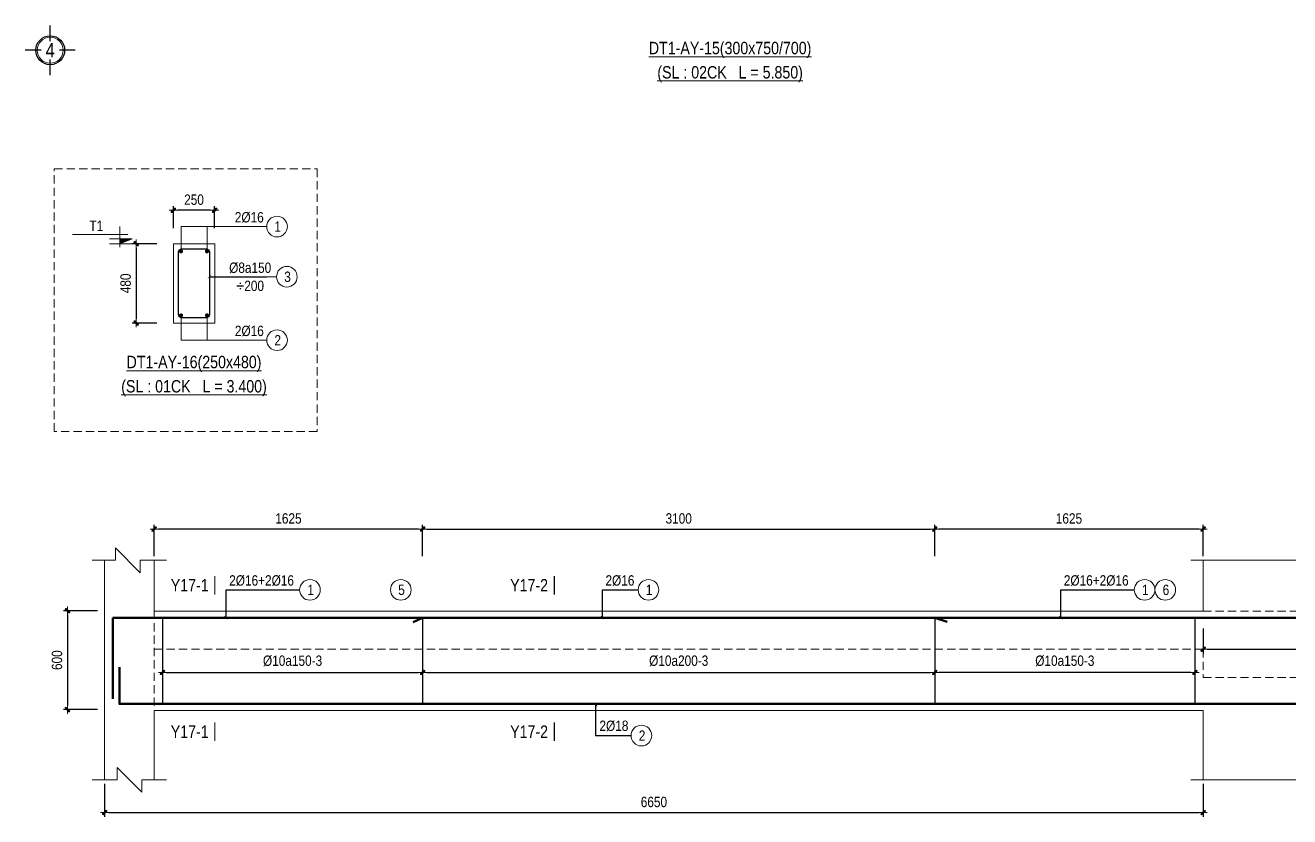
# Model space of a CAD drawing. Header units: millimetres. Extents: x 397144 to 8960116, y 345581 to 674207.
# Drawn here: x 5063715 to 5071370, y 651944 to 656732 of the extents above; entities that cross this region are included whole.
import ezdxf
from ezdxf.enums import TextEntityAlignment as Align

# ---------------------------------------------------------------- set-up
doc = ezdxf.new("R2010")
doc.units = ezdxf.units.MM
doc.header["$PDSIZE"] = -10
doc.linetypes.add('HIDDEN', pattern=[0.375, 0.25, -0.125])
doc.layers.get('0').update_dxf_attribs({"linetype": 'CONTINUOUS'})
doc.layers.get('Defpoints').update_dxf_attribs({"color": 12, "linetype": 'CONTINUOUS'})
for name, color, linetype, lineweight in [('2', 2, 'CONTINUOUS', 20), ('CDAI', 8, 'CONTINUOUS', 30), ('CTHEP', 2, 'CONTINUOUS', 50), ('DBAO', 3, 'CONTINUOUS', 20), ('DGIONG', 4, 'CONTINUOUS', 13), ('KTH', 150, 'CONTINUOUS', 5), ('Net khuat', 8, 'HIDDEN', 13), ('STICK', 1, 'CONTINUOUS', 9), ('TEXT', 7, 'CONTINUOUS', 15)]:
    doc.layers.add(name, color=color, linetype=linetype, lineweight=lineweight)
doc.layers.add('8', color=8, linetype='CONTINUOUS')
doc.layers.add('HATCH', color=7, linetype='CONTINUOUS', lineweight=5, true_color=0x2491ff)
doc.styles.add('HELVECONDENSE', font='VHELVCN_0.TTF')
doc.styles.add('Star-HelCon', font='VHELVCN_0.TTF')
doc.styles.add('TTP-HelCon', font='VHELVCN_0.TTF')
doc.styles.add('VNI-HELVE-CONDENSE', font='VHELVCN_0.TTF')
doc.dimstyles.new('kc-25', dxfattribs={"dimtxt": 62.5, "dimasz": 20, "dimexe": 20, "dimexo": 50, "dimgap": 25, "dimtad": 3, "dimdec": 0, "dimzin": 0, "dimdsep": 46, "dimtxsty": 'VNI-HELVE-CONDENSE', "dimblk": 'DIM', "dimcen": 2.5, "dimclrd": 256, "dimclre": 154, "dimclrt": 7, "dimaunit": 1, "dimadec": 0, "dimazin": 0, "dimtfac": 1, "dimtdec": 0, "dimtix": 1, "dimtmove": 0, "dimatfit": 3, "dimldrblk": 'DOT', "dimfxl": 1, "dimtolj": 1, "dimtzin": 0, "dimarcsym": 0})
doc.dimstyles.new('TTP-25', dxfattribs={"dimscale": 25, "dimtxt": 2.5, "dimasz": 1, "dimexe": 1, "dimexo": 1, "dimgap": 0.09, "dimtad": 0, "dimdec": 4, "dimrnd": 5, "dimzin": 9, "dimdsep": 46, "dimtxsty": 'TTP-HelCon', "dimblk": 'Stick1', "dimcen": 0.09, "dimdle": 1.5, "dimclrd": 256, "dimclre": 256, "dimclrt": 7, "dimadec": 0, "dimazin": 0, "dimtfac": 1, "dimtdec": 4, "dimtmove": 0, "dimatfit": 3, "dimldrblk": '_ArchTick1', "dimfxl": 1, "dimtvp": 1, "dimtolj": 1, "dimtzin": 0, "dimarcsym": 0})

# ---------------------------------------------------------------- blocks, each defined once
blk = doc.blocks.new('Stick1')
at = {"layer": 'STICK'}
h = blk.add_hatch(color=256, dxfattribs=at)
edge = h.paths.add_edge_path()
edge.add_line((0.3, 0.5), (-0.5, -0.3))
edge.add_arc((-0.4, -0.4), 0.141, 135, 315)
edge.add_line((-0.3, -0.5), (0.5, 0.3))
edge.add_arc((0.4, 0.4), 0.141, 315, 495)
blk.add_line((1, 0), (-1, 0), dxfattribs=at)
blk.add_lwpolyline([(0.3, 0.5), (-0.5, -0.3, 1), (-0.3, -0.5), (0.5, 0.3, 1), (0.3, 0.5, 1)], format="xyb", dxfattribs=at)
blk = doc.blocks.new('*D181')
at = {"layer": 'Defpoints', "color": 0, "transparency": 16777216}
for p in [(5064496, 653684.3), (5064496, 653495.3), (5066121, 653495.3)]:
    blk.add_point(p, dxfattribs=at)
at = {"layer": 'KTH', "lineweight": -2, "transparency": 16777216}
for p, q in [((5064496, 653520.3), (5064496, 653709.3)), ((5066121, 653520.3), (5066121, 653709.3)), ((5066096, 653684.3), (5064521, 653684.3))]:
    blk.add_line(p, q, dxfattribs=at)
at = {"layer": 'KTH', "lineweight": -2, "transparency": 16777216, "xscale": 25, "yscale": 25, "zscale": 25, "rotation": 180}
blk.add_blockref('Stick1', (5064496, 653684.3), dxfattribs=at)
at = {"layer": 'KTH', "lineweight": -2, "transparency": 16777216, "xscale": 25, "yscale": 25, "zscale": 25}
blk.add_blockref('Stick1', (5066121, 653684.3), dxfattribs=at)
at = {"layer": 'KTH', "color": 7, "transparency": 16777216, "insert": (5065308.5, 653748.1), "char_height": 62.5, "attachment_point": 5, "style": 'TTP-HelCon'}
blk.add_mtext('\\A1;1625', dxfattribs=at)
blk = doc.blocks.new('_ArchTick1')
at = {"color": 0, "const_width": 3.81}
blk.add_lwpolyline([(-12.7, -12.7), (12.7, 12.7)], dxfattribs=at)
blk = doc.blocks.new('*D182')
at = {"layer": 'Defpoints', "color": 0, "transparency": 16777216}
for p in [(5064546, 652956.9), (5066121, 652956.9), (5066121, 652816.9)]:
    blk.add_point(p, dxfattribs=at)
at = {"layer": 'KTH', "lineweight": -2, "transparency": 16777216}
for p, q in [((5064546, 652931.9), (5064546, 652791.9)), ((5066121, 652931.9), (5066121, 652791.9)), ((5064571, 652816.9), (5066096, 652816.9))]:
    blk.add_line(p, q, dxfattribs=at)
at = {"layer": 'KTH', "lineweight": -2, "transparency": 16777216, "xscale": 25, "yscale": 25, "zscale": 25, "rotation": 180}
blk.add_blockref('Stick1', (5064546, 652816.9), dxfattribs=at)
at = {"layer": 'KTH', "lineweight": -2, "transparency": 16777216, "xscale": 25, "yscale": 25, "zscale": 25}
blk.add_blockref('Stick1', (5066121, 652816.9), dxfattribs=at)
at = {"layer": 'KTH', "color": 7, "transparency": 16777216, "insert": (5065333.5, 652886.8), "char_height": 62.5, "attachment_point": 5, "style": 'TTP-HelCon'}
blk.add_mtext('\\A1;Þ10a150-3', dxfattribs=at)
blk = doc.blocks.new('*D183')
at = {"layer": 'Defpoints', "color": 0, "transparency": 16777216}
for p in [(5069221, 652956.9), (5070796, 652956.9), (5069221, 652816.9)]:
    blk.add_point(p, dxfattribs=at)
at = {"layer": 'KTH', "lineweight": -2, "transparency": 16777216}
for p, q in [((5069221, 652931.9), (5069221, 652791.9)), ((5070796, 652931.9), (5070796, 652791.9)), ((5070771, 652816.9), (5069246, 652816.9))]:
    blk.add_line(p, q, dxfattribs=at)
at = {"layer": 'KTH', "lineweight": -2, "transparency": 16777216, "xscale": 25, "yscale": 25, "zscale": 25, "rotation": 180}
blk.add_blockref('Stick1', (5069221, 652816.9), dxfattribs=at)
at = {"layer": 'KTH', "lineweight": -2, "transparency": 16777216, "xscale": 25, "yscale": 25, "zscale": 25}
blk.add_blockref('Stick1', (5070796, 652816.9), dxfattribs=at)
at = {"layer": 'KTH', "color": 7, "transparency": 16777216, "insert": (5070008.5, 652886.8), "char_height": 62.5, "attachment_point": 5, "style": 'TTP-HelCon'}
blk.add_mtext('\\A1;Þ10a150-3', dxfattribs=at)
blk = doc.blocks.new('*D184')
at = {"layer": 'Defpoints', "color": 0, "transparency": 16777216}
for p in [(5070846, 653107.9), (5072496, 653107.9), (5072496, 652956.9)]:
    blk.add_point(p, dxfattribs=at)
at = {"layer": 'KTH', "lineweight": -2, "transparency": 16777216}
for p, q in [((5070846, 653082.9), (5070846, 652931.9)), ((5072496, 653082.9), (5072496, 652931.9)), ((5070871, 652956.9), (5072471, 652956.9))]:
    blk.add_line(p, q, dxfattribs=at)
at = {"layer": 'KTH', "lineweight": -2, "transparency": 16777216, "xscale": 25, "yscale": 25, "zscale": 25, "rotation": 180}
blk.add_blockref('Stick1', (5070846, 652956.9), dxfattribs=at)
at = {"layer": 'KTH', "lineweight": -2, "transparency": 16777216, "xscale": 25, "yscale": 25, "zscale": 25}
blk.add_blockref('Stick1', (5072496, 652956.9), dxfattribs=at)
at = {"layer": 'KTH', "color": 7, "transparency": 16777216, "insert": (5071671, 653020.7), "char_height": 62.5, "attachment_point": 5, "style": 'TTP-HelCon'}
blk.add_mtext('\\A1;1650', dxfattribs=at)
blk = doc.blocks.new('*D185')
at = {"layer": 'Defpoints', "color": 0, "transparency": 16777216}
for p in [(5069221, 653684.3), (5066121, 653495.3), (5069221, 653495.3)]:
    blk.add_point(p, dxfattribs=at)
at = {"layer": 'KTH', "lineweight": -2, "transparency": 16777216}
for p, q in [((5066121, 653520.3), (5066121, 653709.3)), ((5069221, 653520.3), (5069221, 653709.3)), ((5066146, 653684.3), (5069196, 653684.3))]:
    blk.add_line(p, q, dxfattribs=at)
at = {"layer": 'KTH', "lineweight": -2, "transparency": 16777216, "xscale": 25, "yscale": 25, "zscale": 25, "rotation": 180}
blk.add_blockref('Stick1', (5066121, 653684.3), dxfattribs=at)
at = {"layer": 'KTH', "lineweight": -2, "transparency": 16777216, "xscale": 25, "yscale": 25, "zscale": 25}
blk.add_blockref('Stick1', (5069221, 653684.3), dxfattribs=at)
at = {"layer": 'KTH', "color": 7, "transparency": 16777216, "insert": (5067671, 653748.1), "char_height": 62.5, "attachment_point": 5, "style": 'TTP-HelCon'}
blk.add_mtext('\\A1;3100', dxfattribs=at)
blk = doc.blocks.new('*D186')
at = {"layer": 'Defpoints', "color": 0, "transparency": 16777216}
for p in [(5069221, 653684.3), (5069221, 653495.3), (5070846, 653495.3)]:
    blk.add_point(p, dxfattribs=at)
at = {"layer": 'KTH', "lineweight": -2, "transparency": 16777216}
for p, q in [((5069221, 653520.3), (5069221, 653709.3)), ((5070846, 653520.3), (5070846, 653709.3)), ((5070821, 653684.3), (5069246, 653684.3))]:
    blk.add_line(p, q, dxfattribs=at)
at = {"layer": 'KTH', "lineweight": -2, "transparency": 16777216, "xscale": 25, "yscale": 25, "zscale": 25, "rotation": 180}
blk.add_blockref('Stick1', (5069221, 653684.3), dxfattribs=at)
at = {"layer": 'KTH', "lineweight": -2, "transparency": 16777216, "xscale": 25, "yscale": 25, "zscale": 25}
blk.add_blockref('Stick1', (5070846, 653684.3), dxfattribs=at)
at = {"layer": 'KTH', "color": 7, "transparency": 16777216, "insert": (5070033.5, 653748.1), "char_height": 62.5, "attachment_point": 5, "style": 'TTP-HelCon'}
blk.add_mtext('\\A1;1625', dxfattribs=at)
blk = doc.blocks.new('*D187')
at = {"layer": 'Defpoints', "color": 0, "transparency": 16777216}
for p in [(5064196, 652166.9), (5070846, 652166.9), (5070846, 651968.9)]:
    blk.add_point(p, dxfattribs=at)
at = {"layer": 'KTH', "lineweight": -2, "transparency": 16777216}
for p, q in [((5064196, 652141.9), (5064196, 651943.9)), ((5070846, 652141.9), (5070846, 651943.9)), ((5064221, 651968.9), (5070821, 651968.9))]:
    blk.add_line(p, q, dxfattribs=at)
at = {"layer": 'KTH', "lineweight": -2, "transparency": 16777216, "xscale": 25, "yscale": 25, "zscale": 25, "rotation": 180}
blk.add_blockref('Stick1', (5064196, 651968.9), dxfattribs=at)
at = {"layer": 'KTH', "lineweight": -2, "transparency": 16777216, "xscale": 25, "yscale": 25, "zscale": 25}
blk.add_blockref('Stick1', (5070846, 651968.9), dxfattribs=at)
at = {"layer": 'KTH', "color": 7, "transparency": 16777216, "insert": (5067521, 652032.8), "char_height": 62.5, "attachment_point": 5, "style": 'TTP-HelCon'}
blk.add_mtext('\\A1;6650', dxfattribs=at)
blk = doc.blocks.new('DIM')
h = blk.add_hatch(color=1)
h.paths.add_polyline_path([(0.49, 0.29, 1), (0.29, 0.49), (-0.19, 0), (0.19, 0)])
h.paths.add_polyline_path([(0.19, 0), (-0.19, 0), (-0.49, -0.29, 1), (-0.29, -0.49)])
at = {"color": 9}
for p, q in [((-0.19, 0), (-1.5, 0)), ((0.19, 0), (1.5, 0))]:
    blk.add_line(p, q, dxfattribs=at)
at = {"color": 1}
for p, q in [((-0.49, -0.29), (0.29, 0.49)), ((-0.29, -0.49), (0.49, 0.29)), ((-0.19, 0), (0.19, 0))]:
    blk.add_line(p, q, dxfattribs=at)
blk.add_arc((-0.39, -0.39), 0.138, 135, 315, dxfattribs=at)
blk = doc.blocks.new('*D188')
at = {"layer": 'Defpoints', "color": 0, "transparency": 16777216}
for p in [(5066121, 652956.9), (5069221, 652956.9), (5069221, 652816.9)]:
    blk.add_point(p, dxfattribs=at)
at = {"layer": 'KTH', "lineweight": -2, "transparency": 16777216}
for p, q in [((5066121, 652931.9), (5066121, 652791.9)), ((5069221, 652931.9), (5069221, 652791.9)), ((5066146, 652816.9), (5069196, 652816.9))]:
    blk.add_line(p, q, dxfattribs=at)
at = {"layer": 'KTH', "lineweight": -2, "transparency": 16777216, "xscale": 25, "yscale": 25, "zscale": 25, "rotation": 180}
blk.add_blockref('Stick1', (5066121, 652816.9), dxfattribs=at)
at = {"layer": 'KTH', "lineweight": -2, "transparency": 16777216, "xscale": 25, "yscale": 25, "zscale": 25}
blk.add_blockref('Stick1', (5069221, 652816.9), dxfattribs=at)
at = {"layer": 'KTH', "color": 7, "transparency": 16777216, "insert": (5067671, 652886.8), "char_height": 62.5, "attachment_point": 5, "style": 'TTP-HelCon'}
blk.add_mtext('\\A1;Þ10a200-3', dxfattribs=at)
blk = doc.blocks.new('dau truc')
blk.add_circle((0, 0), 180)
at = {"layer": '8'}
for p, q in [((0, 127), (0, 345)), ((-127, 0), (-345, 0)), ((345, 0), (127, 0)), ((0, -345), (0, -127))]:
    blk.add_line(p, q, dxfattribs=at)
blk.add_circle((0, 0), 200, dxfattribs=at)
at = {"layer": 'TEXT', "style": 'HELVECONDENSE'}
blk.add_attdef('A', text='', height=233, dxfattribs=at).set_placement((0, 0), align=Align.MIDDLE)
blk = doc.blocks.new('MC')
at = {"layer": 'CTHEP', "const_width": 10}
blk.add_lwpolyline([(0, 150), (0, 0)], dxfattribs=at)
at = {"layer": 'TEXT', "style": 'TTP-HelCon'}
blk.add_attdef('A', text='', height=100, dxfattribs=at).set_placement((-50, 26), align=Align.RIGHT)
blk = doc.blocks.new('*D276')
at = {"layer": 'Defpoints', "color": 0, "transparency": 16777216}
for p in [(5064177.4, 653190.3), (5063971.4, 652591.9), (5064177.4, 652591.9)]:
    blk.add_point(p, dxfattribs=at)
at = {"layer": 'KTH', "lineweight": -2, "transparency": 16777216}
for p, q in [((5064152.4, 653190.3), (5063946.4, 653190.3)), ((5063971.4, 653165.3), (5063971.4, 652616.9)), ((5064152.4, 652591.9), (5063946.4, 652591.9))]:
    blk.add_line(p, q, dxfattribs=at)
at = {"layer": 'KTH', "lineweight": -2, "transparency": 16777216, "xscale": 25, "yscale": 25, "zscale": 25}
for p, rotation in [((5063971.4, 653190.3), 90), ((5063971.4, 652591.9), 270)]:
    blk.add_blockref('Stick1', p, dxfattribs=dict(at, rotation=rotation))
at = {"layer": 'KTH', "color": 7, "transparency": 16777216, "insert": (5063907.6, 652891.1), "char_height": 62.5, "attachment_point": 5, "rotation": 90, "style": 'TTP-HelCon'}
blk.add_mtext('\\A1;600', dxfattribs=at)
blk = doc.blocks.new('*D1924')
at = {"layer": 'Defpoints', "color": 0, "ltscale": 500, "transparency": 16777216}
for p in [(5064611.9, 655613.1), (5064611.9, 655479.9), (5064861.9, 655479.9)]:
    blk.add_point(p, dxfattribs=at)
at = {"layer": 'KTH', "lineweight": -2, "ltscale": 500, "transparency": 16777216}
for p, q in [((5064611.9, 655504.9), (5064611.9, 655638.1)), ((5064836.9, 655613.1), (5064636.9, 655613.1)), ((5064861.9, 655504.9), (5064861.9, 655638.1))]:
    blk.add_line(p, q, dxfattribs=at)
at = {"layer": 'KTH', "lineweight": -2, "ltscale": 500, "transparency": 16777216, "xscale": 25, "yscale": 25, "zscale": 25, "rotation": 180}
blk.add_blockref('Stick1', (5064611.9, 655613.1), dxfattribs=at)
at = {"layer": 'KTH', "lineweight": -2, "ltscale": 500, "transparency": 16777216, "xscale": 25, "yscale": 25, "zscale": 25}
blk.add_blockref('Stick1', (5064861.9, 655613.1), dxfattribs=at)
at = {"layer": 'KTH', "color": 7, "ltscale": 500, "transparency": 16777216, "insert": (5064736.9, 655677), "char_height": 62.5, "attachment_point": 5, "style": 'TTP-HelCon'}
blk.add_mtext('\\A1;250', dxfattribs=at)
blk = doc.blocks.new('*D1925')
at = {"layer": 'Defpoints', "color": 0, "ltscale": 500, "transparency": 16777216}
for p in [(5064536.8, 655410.9), (5064386.9, 654930.9), (5064536.8, 654930.9)]:
    blk.add_point(p, dxfattribs=at)
at = {"layer": 'KTH', "lineweight": -2, "ltscale": 500, "transparency": 16777216}
for p, q in [((5064511.8, 655410.9), (5064361.9, 655410.9)), ((5064386.9, 655385.9), (5064386.9, 654955.9)), ((5064511.8, 654930.9), (5064361.9, 654930.9))]:
    blk.add_line(p, q, dxfattribs=at)
at = {"layer": 'KTH', "lineweight": -2, "ltscale": 500, "transparency": 16777216, "xscale": 25, "yscale": 25, "zscale": 25}
for p, rotation in [((5064386.9, 655410.9), 90), ((5064386.9, 654930.9), 270)]:
    blk.add_blockref('Stick1', p, dxfattribs=dict(at, rotation=rotation))
at = {"layer": 'KTH', "color": 7, "ltscale": 500, "transparency": 16777216, "insert": (5064323.1, 655170.9), "char_height": 62.5, "attachment_point": 5, "rotation": 90, "style": 'TTP-HelCon'}
blk.add_mtext('\\A1;\\A1;480', dxfattribs=at)
blk = doc.blocks.new('CODE')
at = {"layer": 'DBAO'}
for p, q in [((-62.5, -20), (-62.5, 105)), ((-62.5, 0), (-137.5, 30)), ((-137.5, 30), (0, 30)), ((-137.5, 0), (0, 0)), ((-112.5, 55), (223.6, 55))]:
    blk.add_line(p, q, dxfattribs=at)
at = {"layer": 'HATCH', "color": 1}
blk.add_solid([(-62.5, 0), (-137.5, 30), (-62.5, 30)], dxfattribs=at)

msp = doc.modelspace()

# ---------------------------------------------------------------- linework, layer by layer
at = {"layer": 'CDAI', "ltscale": 52.5}
for p, q in [((5064545.95819, 653151.89959), (5064545.95819, 652621.89959)), ((5066120.95819, 653151.89959), (5066120.95819, 652621.89959)), ((5069220.9582, 653151.89959), (5069220.9582, 652621.89959)), ((5070795.9582, 653151.89959), (5070795.9582, 652621.89959))]:
    msp.add_line(p, q, dxfattribs=at)
at = {"layer": 'CDAI'}
msp.add_lwpolyline([(5064661.91293, 655379.64747), (5064811.91293, 655379.64747, -0.4142135624), (5064830.66293, 655360.89747), (5064830.66293, 654980.89747, -0.4142135624), (5064811.91293, 654962.14747), (5064661.91293, 654962.14747, -0.4142135624), (5064643.16293, 654980.89747), (5064643.16293, 655360.89747, -0.4142135624)], format="xyb", close=True, dxfattribs=at)
at = {"layer": 'CTHEP'}
for p, q in [((5064245.95819, 653147.89959), (5064245.95819, 652657.50501)), ((5066062.88055, 653121.8955), (5066120.95819, 653147.89959)), ((5069220.9582, 653147.89959), (5069295.9582, 653122.89959))]:
    msp.add_line(p, q, dxfattribs=at)
at = {"layer": 'CTHEP', "const_width": 12.5}
for points in [[(5064651.91293, 655364.64747, 1), (5064664.41293, 655364.64747, 1)], [(5064809.41293, 655364.64747, 1), (5064821.91293, 655364.64747, 1)], [(5064651.91293, 654977.14747, 1), (5064664.41293, 654977.14747, 1)], [(5064809.41293, 654977.14747, 1), (5064821.91293, 654977.14747, 1)]]:
    msp.add_lwpolyline(points, format="xyb", close=True, dxfattribs=at)
at = {"layer": 'CTHEP'}
for points in [[(5064245.95819, 653147.89959), (5072495.95819, 653147.89959)], [(5064285.51863, 652849.34784), (5064285.51863, 652625.89959), (5072498.60659, 652625.89959)]]:
    msp.add_lwpolyline(points, dxfattribs=at)
at = {"layer": 'DBAO'}
for p, q in [((5070845.9582, 653186.89959), (5070845.9582, 653495.29393)), ((5064495.95819, 653186.89959), (5070845.9582, 653186.89959)), ((5064495.95819, 652586.89959), (5070845.9582, 652586.89959)), ((5070845.9582, 652586.89959), (5070845.9582, 652166.89959))]:
    msp.add_line(p, q, dxfattribs=at)
at = {"layer": 'DBAO', "flags": 128}
for points in [[(5064861.91293, 655410.89747), (5064861.91293, 654930.89747), (5064611.91293, 654930.89747), (5064611.91293, 655410.89747)], [(5064611.91293, 655410.89747), (5064861.91293, 655410.89747)]]:
    msp.add_lwpolyline(points, dxfattribs=at)
at = {"layer": 'DBAO'}
for points in [[(5064195.95819, 652586.89959), (5064195.95819, 652586.89959), (5064195.95819, 653495.29393)], [(5064495.95819, 653495.29393), (5064495.95819, 653186.89959), (5064495.95819, 653186.89959)], [(5064195.95819, 652586.89959), (5064195.95819, 652586.89959), (5064195.95819, 652166.89959)], [(5064495.95819, 652586.89959), (5064495.95819, 652586.89959), (5064495.95819, 652166.89959)]]:
    msp.add_lwpolyline(points, dxfattribs=at)
at = {"layer": 'DGIONG'}
for p, q in [((5064658.16293, 655364.64747), (5064658.16293, 655514.64747)), ((5064658.16293, 655514.64747), (5065176.91293, 655514.64747)), ((5064815.66293, 655364.64747), (5064815.66293, 655514.64747)), ((5064830.66293, 655210.89747), (5065236.41293, 655210.89747)), ((5064658.16293, 654827.14747), (5064658.16293, 654977.14747)), ((5064815.66293, 654827.14747), (5064815.66293, 654977.14747)), ((5064658.16293, 654827.14747), (5065176.91293, 654827.14747))]:
    msp.add_line(p, q, dxfattribs=at)
for points in [[(5064120.95819, 653495.29393), (5064261.49142, 653495.29393), (5064261.49142, 653570.29393), (5064411.49142, 653420.29393), (5064411.49142, 653495.29393), (5064570.95819, 653495.29393)], [(5070770.9582, 653495.29393), (5071970.9582, 653495.29393), (5071970.9582, 653570.29393), (5072120.9582, 653420.29393), (5072120.9582, 653495.29393), (5073420.9582, 653495.29393)], [(5064120.95819, 652166.89959), (5064270.95819, 652166.89959), (5064270.95819, 652241.89959), (5064420.95819, 652091.89959), (5064420.95819, 652166.89959), (5064570.95819, 652166.89959)], [(5070770.9582, 652166.89959), (5071970.9582, 652166.89959), (5071970.9582, 652241.89959), (5072120.9582, 652091.89959), (5072120.9582, 652166.89959), (5073420.9582, 652166.89959)]]:
    msp.add_lwpolyline(points, dxfattribs=at)
for centre in [(5065239.41293, 655514.64747), (5065298.91293, 655210.89747), (5065239.41293, 654827.14747), (5065438.86127, 653316.4087), (5065988.86127, 653316.4087), (5067487.88772, 653316.4087), (5070491.36127, 653316.4087), (5070616.36127, 653316.4087), (5067445.06743, 652434.85533)]:
    msp.add_circle(centre, 62.5, dxfattribs=at)
at = {"layer": 'Net khuat', "ltscale": 200}
for p, q in [((5064495.95819, 653190.25094), (5064495.95819, 652590.25094)), ((5070845.9582, 653186.89959), (5073345.9582, 653186.89959)), ((5064495.95819, 652956.89959), (5070845.9582, 652956.89959)), ((5070845.9582, 652956.89959), (5070845.9582, 652786.89959)), ((5070845.9582, 652786.89959), (5073345.9582, 652786.89959))]:
    msp.add_line(p, q, dxfattribs=at)
msp.add_lwpolyline([(5063891.08044, 655863.54141), (5065482.07617, 655863.54141), (5065482.07617, 654274.94558), (5063891.08044, 654274.94558)], close=True, dxfattribs=at)

# ---------------------------------------------------------------- block references
at = {"xscale": 0.75, "yscale": 0.75, "zscale": 0.75}
for p, values in [((5064862.9582, 653287.31117), {'A': 'Y17-1'}), ((5066917.4582, 653287.31117), {'A': 'Y17-2'}), ((5064862.9582, 652401.53159), {'A': 'Y17-1'}), ((5066917.4582, 652401.53159), {'A': 'Y17-2'})]:
    msp.add_blockref('MC', p, dxfattribs=at).add_auto_attribs(values)
at = {"layer": '2', "ltscale": 300}
ref = msp.add_blockref('dau truc', (5063866.3379, 656581.55719), dxfattribs=dict(at, xscale=0.4367131292819977, yscale=0.4367131292819977, zscale=0.4367131292819977))
ref.add_attrib('A', '4', dxfattribs={"layer": 'TEXT', "height": 87.5, "style": 'HELVECONDENSE'}).set_placement((5063866.3379, 656581.55719), align=Align.MIDDLE)
at = {"layer": 'KTH', "linetype": 'Continuous', "xscale": -1}
msp.add_blockref('CODE', (5064224.42637, 655410.89747), dxfattribs=at)

# ---------------------------------------------------------------- texts
at = {"layer": 'TEXT', "style": 'TTP-HelCon'}
for s, height, p in [('%%UDT1-AY-15(300x750/700)', 75, (5067982.22719, 656557.42172)), ('%%U(SL : 02CK   L = 5.850)', 75, (5067982.22719, 656410.52713)), ('2Þ16', 62.5, (5065071.41293, 655539.64747)), ('Þ8a150', 62.5, (5065076.91293, 655234.39747)), ('÷200', 62.5, (5065076.91293, 655124.64747)), ('2Þ16', 62.5, (5065071.67827, 654852.14747)), ('%%UDT1-AY-16(250x480)', 75, (5064736.91293, 654657.60393)), ('%%U(SL : 01CK   L = 3.400)', 75, (5064736.91293, 654510.70933))]:
    msp.add_text(s, height=height, dxfattribs=at).set_placement(p, align=Align.CENTER)
msp.add_text('T1    ', height=62.5, dxfattribs=at).set_placement((5064266.69304, 655487.89246), align=Align.RIGHT)
at = {"layer": 'TEXT', "style": 'Star-HelCon'}
for s, p in [('1', (5065243.57959, 655514.64747)), ('3', (5065303.07959, 655210.89747)), ('2', (5065243.57959, 654827.14747)), ('1', (5065443.02794, 653316.4087)), ('5', (5065993.02794, 653316.4087)), ('1', (5067492.05438, 653316.4087)), ('1', (5070495.52794, 653316.4087)), ('6', (5070620.52794, 653316.4087)), ('2', (5067449.2341, 652434.85533))]:
    msp.add_text(s, height=62.5, dxfattribs=at).set_placement(p, align=Align.MIDDLE)
at = {"layer": 'TEXT', "style": 'TTP-HelCon'}
for s, p in [('2Þ16+2Þ16', (5064949.85925, 653342.26165)), ('2Þ16', (5067227.76383, 653342.26165)), ('2Þ16+2Þ16', (5070002.35925, 653342.26165)), ('2Þ18', (5067191.25956, 652462.75239))]:
    msp.add_text(s, height=62.5, dxfattribs=at).set_placement(p)

# ---------------------------------------------------------------- dimensions: what is measured, and where the dimension line sits
at = {"layer": 'KTH', "ltscale": 500}
dim = msp.add_linear_dim(base=(5064611.91293, 655613.14747), p1=(5064861.91293, 655479.90941), p2=(5064611.91293, 655479.90941), dimstyle='TTP-25', override={"dimtxsty": 'TTP-HelCon'}, dxfattribs=at)
dim.commit()
dim.dimension.update_dxf_attribs({"geometry": '*D1924', "text_midpoint": (5064736.91293, 655676.9808)})
dim = msp.add_linear_dim(base=(5064386.92637, 654930.89747), p1=(5064536.75918, 655410.89747), p2=(5064536.75918, 654930.89747), angle=90, text='\\A1;480', dimstyle='TTP-25', override={"dimtxsty": 'TTP-HelCon'}, dxfattribs=at)
dim.commit()
dim.dimension.update_dxf_attribs({"geometry": '*D1925', "text_midpoint": (5064323.09304, 655170.89747)})
at = {"layer": 'KTH'}
for base, p1, p2, picture, middle in [((5064495.95819, 653684.29393), (5066120.95819, 653495.29393), (5064495.95819, 653495.29393), '*D181', (5065308.45819, 653748.12727)), ((5069220.95819, 653684.29393), (5070845.9582, 653495.29393), (5069220.95819, 653495.29393), '*D186', (5070033.4582, 653748.12727)), ((5072495.95819, 652956.89959), (5070845.9582, 653107.89959), (5072495.95819, 653107.89959), '*D184', (5071670.95819, 653020.73292))]:
    dim = msp.add_linear_dim(base=base, p1=p1, p2=p2, dimstyle='TTP-25', override={"dimtmove": 1}, dxfattribs=at)
    dim.commit()
    dim.dimension.update_dxf_attribs({"geometry": picture, "text_midpoint": middle})
for base, p1, p2, picture, middle in [((5069220.95819, 653684.29393), (5066120.95819, 653495.29393), (5069220.95819, 653495.29393), '*D185', (5067670.95819, 653748.12727)), ((5070845.9582, 651968.92172), (5064195.95819, 652166.89959), (5070845.9582, 652166.89959), '*D187', (5067520.95819, 652032.75506))]:
    dim = msp.add_linear_dim(base=base, p1=p1, p2=p2, angle=180, dimstyle='TTP-25', override={"dimtmove": 1}, dxfattribs=at)
    dim.commit()
    dim.dimension.update_dxf_attribs({"geometry": picture, "text_midpoint": middle})
dim = msp.add_aligned_dim(p1=(5064177.419646, 653190.250936), p2=(5064177.419646, 652591.899592), distance=-206.021, dimstyle='TTP-25', override={"dimtmove": 1}, dxfattribs=at)
dim.commit()
dim.dimension.update_dxf_attribs({"geometry": '*D276', "text_midpoint": (5063907.565313, 652891.075264)})
for base, p1, p2, text, picture, middle in [((5066120.95819, 652816.88641), (5064545.95819, 652956.89959), (5066120.95819, 652956.89959), 'Þ10a150-3', '*D182', (5065333.45819, 652886.80308)), ((5069220.9582, 652816.88641), (5066120.95819, 652956.89959), (5069220.9582, 652956.89959), 'Þ10a200-3', '*D188', (5067670.95819, 652886.80308))]:
    dim = msp.add_linear_dim(base=base, p1=p1, p2=p2, text=text, dimstyle='TTP-25', override={"dimtmove": 1}, dxfattribs=at)
    dim.commit()
    dim.dimension.update_dxf_attribs({"geometry": picture, "text_midpoint": middle})
dim = msp.add_linear_dim(base=(5069220.9582, 652816.88641), p1=(5070795.9582, 652956.89959), p2=(5069220.9582, 652956.89959), angle=180, text='Þ10a150-3', dimstyle='TTP-25', override={"dimtmove": 1}, dxfattribs=at)
dim.commit()
dim.dimension.update_dxf_attribs({"geometry": '*D183', "text_midpoint": (5070008.4582, 652886.80308)})

# ---------------------------------------------------------------- leaders
at = {"layer": 'DGIONG'}
for points in [[(5064830.66293, 655210.89747), (5065176.59338, 655210.89747)], [(5064931.34748, 653147.89959), (5064931.34722, 653316.4087), (5065376.36127, 653316.4087)], [(5067209.25206, 653147.89959), (5067209.2518, 653316.4087), (5067425.38772, 653316.4087)], [(5069983.84748, 653147.89959), (5069983.84722, 653316.4087), (5070428.86127, 653316.4087)], [(5067168.24779, 652621.89959), (5067168.24753, 652434.85533), (5067382.56743, 652434.85533)]]:
    msp.add_leader(points, dimstyle='kc-25', override={"dimtad": 0, "dimldrblk": 'ArchTick', "dimfxl": 100, "dimarcsym": 1}, dxfattribs=at)

doc.saveas('drawing.dxf')
